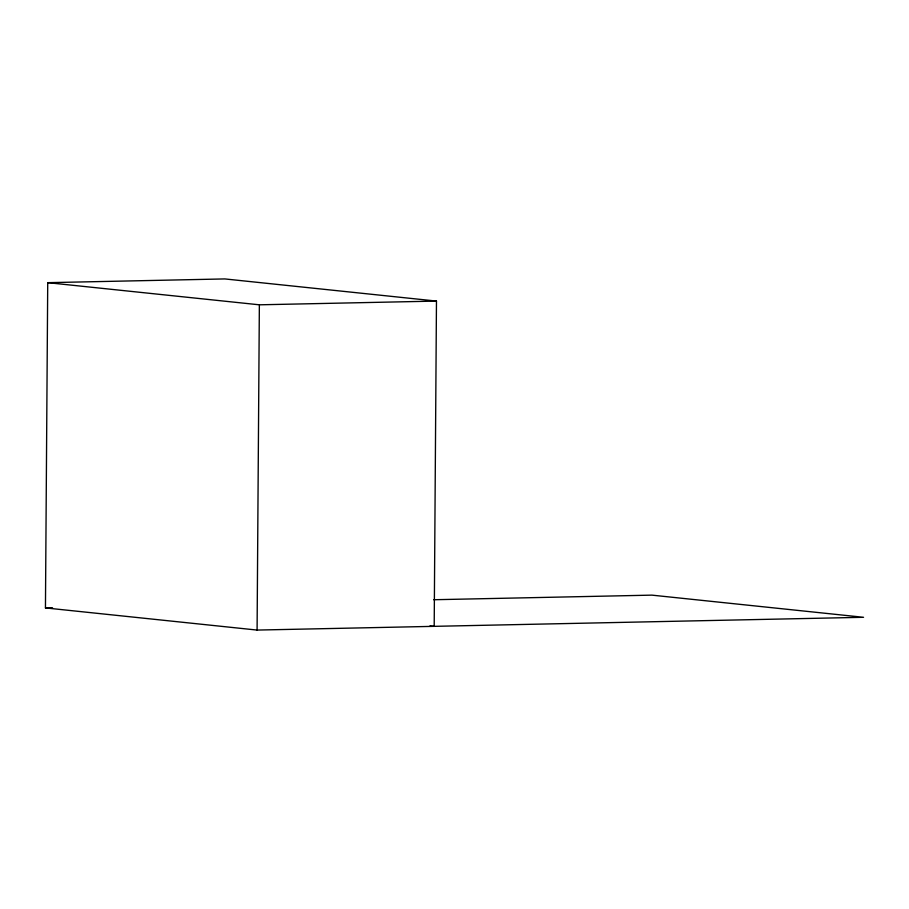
<?xml version="1.0" encoding="UTF-8"?>
<svg xmlns="http://www.w3.org/2000/svg" width="909" height="909" viewBox="0 0 909 909"><rect width="100%" height="100%" fill="white"/><g stroke="black" fill="none" stroke-linecap="round" stroke-linejoin="round"><path stroke-width="1.36" d="M433.695 599.735L651.912 595.134L863.55 617.291L257.088 630.073L45.45 607.916L47.722 282.665L224.83 278.927L436.468 301.084L434.195 626.335L429.968 625.892M257.088 630.073L259.36 304.81L47.722 282.665M259.36 304.81L436.468 301.084M45.45 607.916L52.529 607.769"/></g></svg>
